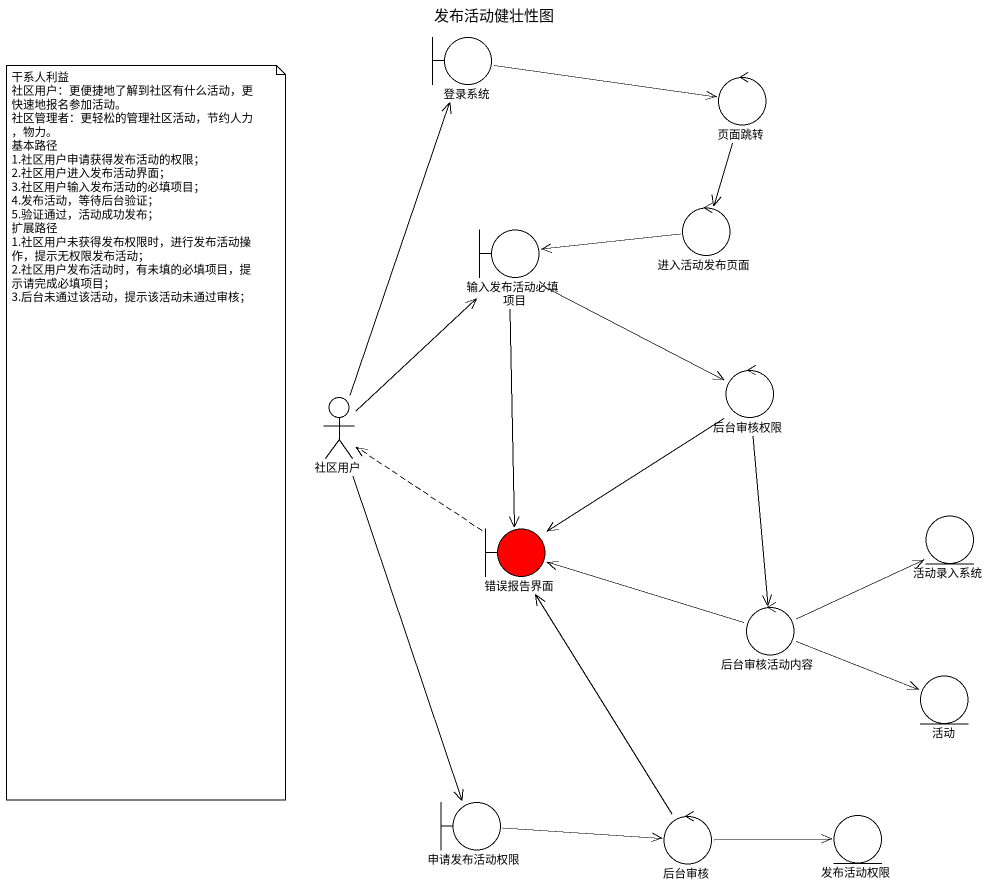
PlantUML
@startuml
title 发布活动健壮性图
boundary 登录系统
control 页面跳转
control 进入活动发布页面
boundary 输入发布活动必填项目
actor 社区用户
control 后台审核权限
boundary 错误报告界面 #FF0000
entity 活动录入系统
control 后台审核活动内容
entity 活动
boundary 申请发布活动权限
control 后台审核
entity 发布活动权限
登录系统 -right-> 页面跳转
页面跳转 --> 进入活动发布页面
进入活动发布页面 -left-> 输入发布活动必填项目
输入发布活动必填项目 --> 后台审核权限
输入发布活动必填项目 --> 错误报告界面
社区用户 -up-> 登录系统
社区用户 -up-> 输入发布活动必填项目
社区用户 --> 申请发布活动权限
后台审核权限 --> 错误报告界面
后台审核权限 --> 后台审核活动内容
错误报告界面 .up.> 社区用户
后台审核活动内容 -left-> 错误报告界面
后台审核活动内容 -right-> 活动录入系统
后台审核活动内容 -right-> 活动
申请发布活动权限 -right-> 后台审核
后台审核 -up-> 错误报告界面
后台审核 -right-> 发布活动权限
note as N1
  干系人利益
  社区用户：更便捷地了解到社区有什么活动，更快速地报名参加活动。
  社区管理者：更轻松的管理社区活动，节约人力，物力。
  基本路径
  1.社区用户申请获得发布活动的权限；
  2.社区用户进入发布活动界面；
  3.社区用户输入发布活动的必填项目；
  4.发布活动，等待后台验证；
  5.验证通过，活动成功发布；
  扩展路径
  1.社区用户未获得发布权限时，进行发布活动操作，提示无权限发布活动；
  2.社区用户发布活动时，有未填的必填项目，提示请完成必填项目；
  3.后台未通过该活动，提示该活动未通过审核；
end note
@enduml
